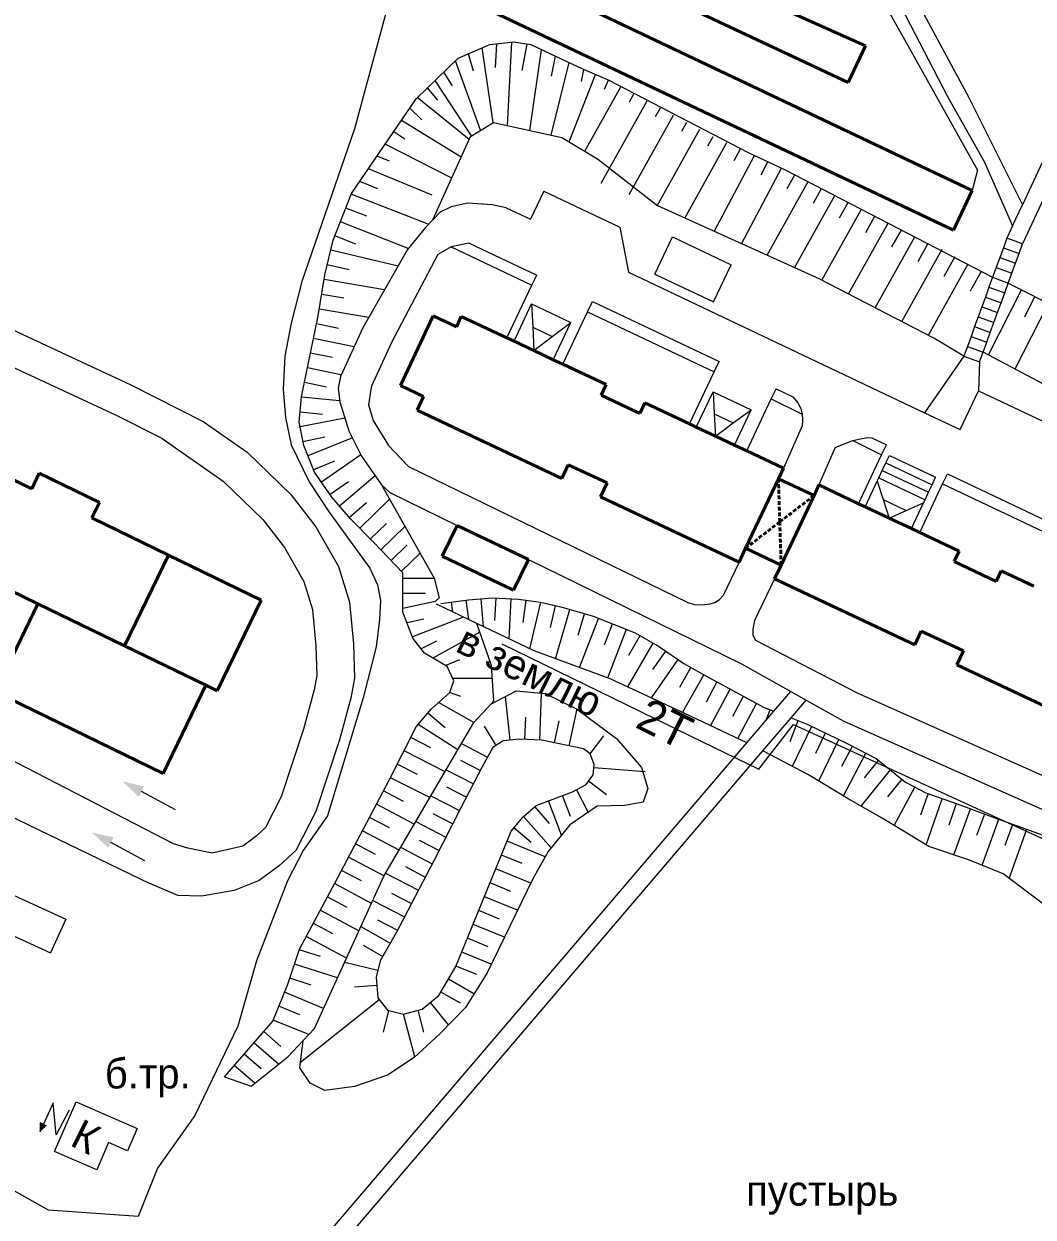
# Model space of a CAD drawing. Extents: x 1000 to 4000, y -5000 to -1000.
# Drawn here: x 2173.8 to 2308.4, y -3171.4 to -3012.1 of the extents above; entities that cross this region are included whole.
import ezdxf
from ezdxf.enums import TextEntityAlignment as Align

# ---------------------------------------------------------------- set-up
doc = ezdxf.new("R2010")
doc.units = 0
doc.header["$MEASUREMENT"] = 0
doc.linetypes.add('DASHED', pattern=[0.75, 0.5, -0.25])
for name, color, linetype in [('11', 7, 'CONTINUOUS'), ('16', 7, 'CONTINUOUS'), ('17', 7, 'CONTINUOUS'), ('18', 7, 'CONTINUOUS'), ('19', 7, 'CONTINUOUS'), ('24', 7, 'CONTINUOUS'), ('25', 7, 'CONTINUOUS'), ('37', 7, 'CONTINUOUS'), ('6', 7, 'CONTINUOUS'), ('7', 7, 'CONTINUOUS')]:
    doc.layers.add(name, color=color, linetype=linetype)
doc.styles.get("Standard").update_dxf_attribs({"font": 'txt', "height": 0.2})

msp = doc.modelspace()

# ---------------------------------------------------------------- linework, layer by layer
at = {"layer": '11', "color": 253, "linetype": 'Continuous', "lineweight": 0}
for p, q in [((2284.42, -3002.05), (2291.48, -3014.65)), ((2222.54, -3009.09), (2217.92, -3026.16)), ((2291.48, -3014.65), (2301, -3031.65)), ((2217.92, -3026.16), (2210.9, -3046.51)), ((2301, -3031.65), (2300.29, -3034.39)), ((2210.9, -3046.51), (2209.48, -3052.08)), ((2209.48, -3052.08), (2208.61, -3056.48)), ((2208.61, -3056.48), (2208.42, -3060.9)), ((2208.42, -3060.9), (2208.73, -3064.68)), ((2208.73, -3064.68), (2209.48, -3068.33)), ((2209.48, -3068.33), (2211.89, -3073.27)), ((2211.89, -3073.27), (2214.55, -3077.29)), ((2214.55, -3077.29), (2217.34, -3081.19)), ((2217.34, -3081.19), (2219.94, -3084.78)), ((2219.94, -3084.78), (2220.99, -3087.01)), ((2220.99, -3087.01), (2221.36, -3089.11)), ((2221.36, -3089.11), (2221.24, -3091.65)), ((2221.24, -3091.65), (2220.81, -3095.27)), ((2220.81, -3095.27), (2219.08, -3102.08)), ((2219.08, -3102.08), (2214.31, -3117.83)), ((2150.97, -3107.64), (2190.61, -3126.88)), ((2193.77, -3121.55), (2166.72, -3107.57)), ((2194.04, -3117.01), (2189.51, -3114.59)), ((2214.31, -3117.83), (2211.09, -3122.47)), ((2189.96, -3123.82), (2185.43, -3121.4)), ((2211.09, -3122.47), (2208.98, -3126.49)), ((2208.98, -3126.49), (2204.84, -3137.18)), ((2204.84, -3137.18), (2202.36, -3145.91)), ((2202.36, -3145.91), (2196.61, -3157.83)), ((2196.61, -3157.83), (2191.65, -3164.83)), ((2191.65, -3164.83), (2189.05, -3171.3)), ((2177.1, -3170.43), (2171.83, -3167.46)), ((2189.05, -3171.3), (2177.1, -3170.43))]:
    msp.add_line(p, q, dxfattribs=at)
for points in [[(2186.98, -3113.24), (2189.14, -3115.28), (2189.87, -3113.9)], [(2182.9, -3120.05), (2185.06, -3122.09), (2185.79, -3120.71)]]:
    msp.add_solid(points, dxfattribs=at)
at = {"layer": '16', "color": 253, "linetype": 'Continuous', "lineweight": 0}
for p, q in [((2177.91, -3162.61), (2180.78, -3156)), ((2180.78, -3156), (2188.94, -3159.55)), ((2177.72, -3156.15), (2175.93, -3160.03)), ((2178.13, -3160.38), (2177.72, -3156.15)), ((2179.88, -3157.09), (2178.13, -3160.38)), ((2188.94, -3159.55), (2187.65, -3162.53)), ((2185.1, -3161.43), (2183.53, -3165.05)), ((2187.65, -3162.53), (2185.1, -3161.43)), ((2183.53, -3165.05), (2177.91, -3162.61))]:
    msp.add_line(p, q, dxfattribs=at)
msp.add_solid([(2175.93, -3160.03), (2176.92, -3159.15), (2175.95, -3158.67)], dxfattribs=at)
at = {"layer": '18', "color": 253, "linetype": 'Continuous', "lineweight": 0}
for p, q in [((2237.56, -3094.88), (2256.06, -3103.91)), ((2256.06, -3103.91), (2262.77, -3107.19)), ((2271.84, -3111.62), (2276.47, -3105.66)), ((2276.47, -3105.66), (2327.93, -3129.21)), ((2262.77, -3107.19), (2271.84, -3111.62))]:
    msp.add_line(p, q, dxfattribs=at)
at = {"layer": '24', "color": 253, "linetype": 'Continuous', "lineweight": 0}
for p, q in [((2321.79, -3004.4), (2306.99, -3036.29)), ((2288.7, -3005.83), (2297.02, -3021.84)), ((2290.86, -3005.27), (2299.85, -3021.98)), ((2323.76, -3005.34), (2307.02, -3041.49)), ((2297.02, -3021.84), (2301.89, -3030.51)), ((2299.85, -3021.98), (2306.99, -3036.29)), ((2301.89, -3030.51), (2305.68, -3039.11)), ((2243.18, -3034.46), (2241.39, -3038.22)), ((2243.18, -3034.46), (2253.29, -3039.27)), ((2230.79, -3036.55), (2229.34, -3037.29)), ((2233.03, -3036.09), (2230.79, -3036.55)), ((2236.26, -3036.3), (2233.03, -3036.09)), ((2238.15, -3036.68), (2236.26, -3036.3)), ((2305.68, -3039.11), (2306.99, -3036.29)), ((2188.13, -3060.37), (2137.41, -3036.76)), ((2229.34, -3037.29), (2227.39, -3039.32)), ((2238.15, -3036.68), (2241.39, -3038.22)), ((2186.17, -3064.41), (2130.39, -3038.45)), ((2227.39, -3039.32), (2224.99, -3042.24)), ((2253.29, -3039.27), (2254.47, -3045.28)), ((2305.68, -3039.11), (2304.93, -3040.73)), ((2257.96, -3045.53), (2260.32, -3040.57)), ((2260.32, -3040.57), (2268.14, -3044.29)), ((2224.99, -3042.24), (2219.02, -3052.72)), ((2229.04, -3042.91), (2222.85, -3054.68)), ((2230.8, -3041.91), (2229.04, -3042.91)), ((2233.22, -3041.39), (2230.8, -3041.91)), ((2230.8, -3041.91), (2241.57, -3047.02)), ((2233.22, -3041.39), (2242.21, -3045.67)), ((2265.78, -3049.25), (2268.14, -3044.29)), ((2241.57, -3047.02), (2242.21, -3045.67)), ((2254.47, -3045.28), (2293.92, -3064.03)), ((2257.96, -3045.53), (2265.78, -3049.25)), ((2238.25, -3054.05), (2241.57, -3047.02)), ((2249.01, -3050.56), (2249.65, -3049.2)), ((2249.65, -3049.2), (2266.53, -3057.22)), ((2245.7, -3057.57), (2249.01, -3050.56)), ((2249.01, -3050.56), (2265.89, -3058.58)), ((2219.02, -3052.72), (2216.04, -3059.21)), ((2222.85, -3054.68), (2220.17, -3060.51)), ((2265.89, -3058.58), (2266.53, -3057.22)), ((2299.18, -3056.49), (2293.92, -3064.03)), ((2301.27, -3057.26), (2301.13, -3061.11)), ((2262.6, -3065.54), (2265.89, -3058.58)), ((2197.86, -3065.29), (2188.13, -3060.37)), ((2216.04, -3059.21), (2215.75, -3060.78)), ((2215.75, -3060.78), (2215.96, -3062.6)), ((2220.09, -3060.93), (2219.77, -3062.97)), ((2220.17, -3060.51), (2220.09, -3060.93)), ((2273.49, -3062.19), (2274.13, -3060.84)), ((2274.13, -3060.84), (2276.37, -3061.9)), ((2276.37, -3061.9), (2277.07, -3062.78)), ((2298.67, -3066.29), (2301.13, -3061.11)), ((2301.13, -3061.11), (2354.63, -3086.3)), ((2215.96, -3062.6), (2217.16, -3066.44)), ((2219.77, -3062.97), (2220.39, -3065.08)), ((2270.22, -3069.13), (2273.49, -3062.19)), ((2273.49, -3062.19), (2277.61, -3064.23)), ((2277.07, -3062.78), (2277.43, -3063.53)), ((2277.43, -3063.53), (2277.61, -3064.23)), ((2192.26, -3067.49), (2186.17, -3064.41)), ((2220.39, -3065.08), (2222.46, -3068.39)), ((2277.61, -3064.23), (2277.66, -3065.02)), ((2277.66, -3065.02), (2277.63, -3065.78)), ((2293.92, -3064.03), (2298.67, -3066.29)), ((2197.86, -3065.29), (2203.6, -3069.28)), ((2217.16, -3066.44), (2218.86, -3069.84)), ((2277.5, -3066.12), (2275.11, -3071.44)), ((2277.63, -3065.78), (2277.5, -3066.12)), ((2192.26, -3067.49), (2200.41, -3073.15)), ((2222.46, -3068.39), (2225.13, -3071.21)), ((2282.04, -3068.67), (2283.2, -3068.18)), ((2283.2, -3068.18), (2284.38, -3067.73)), ((2284.38, -3067.73), (2285.38, -3067.5)), ((2284.38, -3067.73), (2288.22, -3069.67)), ((2285.38, -3067.5), (2286.32, -3067.36)), ((2286.32, -3067.36), (2286.92, -3067.39)), ((2286.92, -3067.39), (2288.86, -3068.31)), ((2288.22, -3069.67), (2288.86, -3068.31)), ((2203.6, -3069.28), (2209.43, -3074.93)), ((2218.86, -3069.84), (2221.51, -3073.68)), ((2282.04, -3068.67), (2279.86, -3073.68)), ((2285.15, -3076.18), (2288.22, -3069.67)), ((2225.13, -3071.21), (2262.38, -3089.36)), ((2200.41, -3073.15), (2205.68, -3078.27)), ((2296.35, -3073.54), (2296.99, -3072.18)), ((2296.99, -3072.18), (2312.17, -3079.4)), ((2221.51, -3073.68), (2222.63, -3074.7)), ((2222.63, -3074.7), (2231.59, -3079.07)), ((2293.3, -3080.02), (2296.35, -3073.54)), ((2296.35, -3073.54), (2311.53, -3080.75)), ((2209.43, -3074.93), (2212.76, -3079.26)), ((2205.68, -3078.27), (2208.57, -3082.03)), ((2212.76, -3079.26), (2215.76, -3084.58)), ((2208.57, -3082.03), (2211.14, -3086.58)), ((2241.1, -3083.63), (2269.53, -3097.55)), ((2269.2, -3083.97), (2267.09, -3088.44)), ((2215.76, -3084.58), (2217.26, -3089.32)), ((2211.14, -3086.58), (2212.32, -3090.31)), ((2273.95, -3086.21), (2271.26, -3091.76)), ((2265.99, -3089.34), (2266.61, -3088.95)), ((2266.61, -3088.95), (2267.09, -3088.44)), ((2212.32, -3090.31), (2212.76, -3095.2)), ((2217.26, -3089.32), (2217.76, -3094.89)), ((2262.38, -3089.36), (2263.22, -3089.61)), ((2263.22, -3089.61), (2263.99, -3089.68)), ((2263.99, -3089.68), (2264.64, -3089.64)), ((2264.64, -3089.64), (2265.34, -3089.56)), ((2265.34, -3089.56), (2265.99, -3089.34)), ((2271.26, -3091.76), (2271.02, -3092.9)), ((2271.02, -3092.9), (2271.06, -3093.71)), ((2271.06, -3093.71), (2271.4, -3094.39)), ((2212.76, -3095.2), (2212.9, -3099.09)), ((2217.76, -3094.89), (2217.92, -3099.46)), ((2271.4, -3094.39), (2284.95, -3101.43)), ((2269.53, -3097.55), (2276.09, -3101.24)), ((2212.9, -3099.09), (2212.54, -3101.01)), ((2217.92, -3099.46), (2217.42, -3102.12)), ((2212.54, -3101.01), (2211.13, -3106.26)), ((2273.84, -3103.87), (2276.09, -3101.24)), ((2276.09, -3101.24), (2278.16, -3102.4)), ((2284.95, -3101.43), (2331.11, -3121.99)), ((2217.42, -3102.12), (2215.92, -3107.7)), ((2276.15, -3104.76), (2278.16, -3102.4)), ((2278.16, -3102.4), (2283.07, -3105.16)), ((2270.24, -3108.1), (2273.84, -3103.87)), ((2272.39, -3109.16), (2276.15, -3104.76)), ((2211.13, -3106.26), (2208.13, -3115.3)), ((2283.07, -3105.16), (2330.18, -3126.13)), ((2209.83, -3178.89), (2270.24, -3108.1)), ((2215.92, -3107.7), (2212.76, -3117.23)), ((2208.19, -3184.4), (2272.39, -3109.16)), ((2208.13, -3115.3), (2206.05, -3119.4)), ((2212.76, -3117.23), (2210.1, -3122.47)), ((2206.05, -3119.4), (2204.76, -3120.59)), ((2154.97, -3120.35), (2179.42, -3131.64)), ((2204.76, -3120.59), (2203.02, -3121.88)), ((2195.69, -3122.13), (2193.77, -3121.55)), ((2198.94, -3122.8), (2195.69, -3122.13)), ((2203.02, -3121.88), (2198.94, -3122.8)), ((2210.1, -3122.47), (2207.93, -3124.47)), ((2152.9, -3124.83), (2177.35, -3136.12)), ((2207.93, -3124.47), (2205.19, -3126.46)), ((2194.36, -3128.46), (2190.61, -3126.88)), ((2205.19, -3126.46), (2201.86, -3127.79)), ((2197.53, -3128.54), (2194.36, -3128.46)), ((2201.86, -3127.79), (2197.53, -3128.54)), ((2179.42, -3131.64), (2177.35, -3136.12))]:
    msp.add_line(p, q, dxfattribs=at)
at = {"layer": '25', "color": 253, "linetype": 'Continuous', "lineweight": 0}
for p, q in [((2304.93, -3040.73), (2304.45, -3042.03)), ((2307.02, -3041.49), (2304.93, -3040.73)), ((2304.45, -3042.03), (2303.97, -3043.34)), ((2304.45, -3042.03), (2306.55, -3042.79)), ((2306.07, -3044.1), (2306.55, -3042.79)), ((2306.55, -3042.79), (2307.02, -3041.49)), ((2303.97, -3043.34), (2303.49, -3044.66)), ((2303.97, -3043.34), (2306.07, -3044.1)), ((2305.59, -3045.42), (2306.07, -3044.1)), ((2303.01, -3045.97), (2302.53, -3047.29)), ((2303.49, -3044.66), (2303.01, -3045.97)), ((2303.01, -3045.97), (2305.11, -3046.74)), ((2303.49, -3044.66), (2305.59, -3045.42)), ((2305.11, -3046.74), (2305.59, -3045.42)), ((2302.53, -3047.29), (2302.05, -3048.6)), ((2302.53, -3047.29), (2304.63, -3048.05)), ((2304.63, -3048.05), (2305.11, -3046.74)), ((2302.05, -3048.6), (2301.57, -3049.92)), ((2302.05, -3048.6), (2304.15, -3049.36)), ((2304.15, -3049.36), (2304.63, -3048.05)), ((2301.57, -3049.92), (2301.09, -3051.23)), ((2301.57, -3049.92), (2303.67, -3050.68)), ((2303.19, -3052), (2303.67, -3050.68)), ((2303.67, -3050.68), (2304.15, -3049.36)), ((2301.09, -3051.23), (2300.62, -3052.55)), ((2301.09, -3051.23), (2303.19, -3052)), ((2302.71, -3053.31), (2303.19, -3052)), ((2300.14, -3053.86), (2299.66, -3055.18)), ((2300.62, -3052.55), (2300.14, -3053.86)), ((2300.14, -3053.86), (2302.23, -3054.63)), ((2300.62, -3052.55), (2302.71, -3053.31)), ((2302.23, -3054.63), (2302.71, -3053.31)), ((2299.66, -3055.18), (2299.18, -3056.49)), ((2299.66, -3055.18), (2301.75, -3055.94)), ((2301.75, -3055.94), (2302.23, -3054.63)), ((2299.18, -3056.49), (2301.27, -3057.26)), ((2301.27, -3057.26), (2301.75, -3055.94))]:
    msp.add_line(p, q, dxfattribs=at)
at = {"layer": '37', "color": 253, "linetype": 'Continuous', "lineweight": 0}
for p, q in [((2231.74, -3016.73), (2235.97, -3014.92)), ((2236.41, -3025.29), (2234.95, -3015.36)), ((2235.97, -3014.92), (2239.15, -3014.54)), ((2236.73, -3017.97), (2236.89, -3014.81)), ((2238.32, -3025.72), (2238.91, -3014.57)), ((2239.15, -3014.54), (2241.41, -3014.92)), ((2240.28, -3018.35), (2240.96, -3014.85)), ((2241.29, -3026.38), (2242.85, -3015.59)), ((2241.41, -3014.92), (2244.81, -3016.51)), ((2226.15, -3022.16), (2231.74, -3016.73)), ((2234.72, -3026.35), (2231.39, -3017.07)), ((2233.8, -3018.48), (2233.14, -3016.13)), ((2244.15, -3027.02), (2246.55, -3017.32)), ((2244.21, -3019.11), (2244.72, -3016.46)), ((2244.81, -3016.51), (2248.22, -3018.09)), ((2230.99, -3020.43), (2229.82, -3018.61)), ((2246.53, -3027.9), (2250.04, -3018.89)), ((2248.19, -3019.84), (2248.48, -3018.22)), ((2248.22, -3018.09), (2251.84, -3019.68)), ((2233.54, -3027.07), (2228.68, -3019.71)), ((2248.62, -3029.14), (2253.43, -3020.53)), ((2251.25, -3020.86), (2251.79, -3019.66)), ((2251.84, -3019.68), (2270.4, -3029.3)), ((2221.84, -3028.47), (2226.15, -3022.16)), ((2233.2, -3027.59), (2226.29, -3021.96)), ((2229.03, -3022.32), (2227.67, -3020.69)), ((2254.58, -3022.57), (2255.19, -3021.48)), ((2226.91, -3024.96), (2225.31, -3023.4)), ((2250.82, -3033.39), (2256.95, -3022.43)), ((2258.07, -3024.52), (2258.71, -3023.37)), ((2232.14, -3029.95), (2224.2, -3025.02)), ((2233.39, -3027.16), (2236.44, -3025.3)), ((2236.44, -3025.3), (2245.57, -3027.33)), ((2254.56, -3034.91), (2260.47, -3024.32)), ((2261.56, -3026.47), (2262.23, -3025.27)), ((2224.64, -3027.53), (2223.16, -3026.54)), ((2258.3, -3036.42), (2263.99, -3026.22)), ((2217.53, -3034.77), (2221.84, -3028.47)), ((2230.89, -3032.72), (2222.02, -3028.21)), ((2228.37, -3038.31), (2233.39, -3027.16)), ((2245.57, -3027.33), (2250.32, -3030.15)), ((2261.95, -3038.07), (2267.58, -3027.99)), ((2265.06, -3028.42), (2265.76, -3027.17)), ((2222.57, -3030.47), (2220.93, -3029.79)), ((2250.32, -3030.15), (2258.38, -3036.45)), ((2265.87, -3039.84), (2271.24, -3029.7)), ((2268.55, -3030.37), (2269.4, -3028.84)), ((2270.4, -3029.3), (2275.35, -3031.61)), ((2228.26, -3035.01), (2219.78, -3031.48)), ((2269.52, -3041.49), (2274.88, -3031.39)), ((2272.14, -3032.28), (2273.06, -3030.54)), ((2275.35, -3031.61), (2303.02, -3045.97)), ((2221.03, -3034.17), (2218.62, -3033.16)), ((2272.94, -3043.03), (2278.42, -3033.2)), ((2275.61, -3034.12), (2276.64, -3032.28)), ((2215.06, -3041.02), (2217.53, -3034.77)), ((2227.74, -3038.89), (2217.49, -3034.86)), ((2279.11, -3036.07), (2280.2, -3034.12)), ((2279.88, -3046.18), (2258.38, -3036.45)), ((2276.59, -3044.69), (2281.97, -3035.05)), ((2282.6, -3038.02), (2283.75, -3035.97)), ((2219.55, -3037.82), (2216.76, -3036.72)), ((2280.24, -3046.36), (2285.52, -3036.89)), ((2286.09, -3039.97), (2287.3, -3037.81)), ((2225.05, -3042.14), (2216.03, -3038.58)), ((2283.8, -3048.19), (2289.07, -3038.73)), ((2289.59, -3041.92), (2290.85, -3039.66)), ((2213.98, -3045.63), (2215.06, -3041.02)), ((2218.08, -3041.54), (2215.29, -3040.44)), ((2287.36, -3050.03), (2292.63, -3040.58)), ((2223.72, -3044.46), (2214.75, -3042.36)), ((2290.91, -3051.86), (2296.29, -3042.22)), ((2293.08, -3043.87), (2294.4, -3041.5)), ((2217.22, -3044.99), (2214.29, -3044.31)), ((2294.47, -3053.69), (2299.78, -3044.17)), ((2296.57, -3045.81), (2298.04, -3043.19)), ((2213.07, -3051.1), (2213.98, -3045.63)), ((2300.07, -3047.76), (2301.53, -3045.14)), ((2221.93, -3047.62), (2213.88, -3046.26)), ((2295.2, -3054.07), (2279.88, -3046.18)), ((2302.48, -3056.33), (2306.89, -3047.64)), ((2305.11, -3046.74), (2324.51, -3056.6)), ((2216.5, -3048.74), (2213.55, -3048.24)), ((2307.31, -3051.22), (2308.67, -3048.55)), ((2219.82, -3051.32), (2213.21, -3050.21)), ((2306.01, -3058.2), (2310.46, -3049.45)), ((2210.85, -3061.92), (2213.07, -3051.1)), ((2215.78, -3052.78), (2212.84, -3052.17)), ((2299.18, -3056.49), (2295.2, -3054.07)), ((2217.86, -3055.24), (2212.44, -3054.13)), ((2214.98, -3056.69), (2212.04, -3056.09)), ((2308.38, -3059.45), (2301.75, -3055.94)), ((2216.08, -3058.96), (2211.64, -3058.05)), ((2214.18, -3060.61), (2211.24, -3060.01)), ((2314.81, -3062.89), (2308.38, -3059.45)), ((2210.52, -3065.29), (2210.85, -3061.92)), ((2215.92, -3062.47), (2210.85, -3061.97)), ((2213.64, -3064.26), (2210.65, -3063.96)), ((2216.63, -3064.75), (2210.65, -3065.94)), ((2211.14, -3068.42), (2210.52, -3065.29)), ((2213.98, -3067.32), (2211.04, -3067.9)), ((2212.59, -3071.99), (2211.14, -3068.42)), ((2217.63, -3067.38), (2211.7, -3069.79)), ((2218.77, -3069.66), (2213.52, -3073.32)), ((2215.23, -3070.51), (2212.45, -3071.64)), ((2214.89, -3075.29), (2212.59, -3071.99)), ((2220.65, -3072.44), (2215.93, -3076.5)), ((2217.12, -3073.24), (2214.66, -3074.96)), ((2221.51, -3073.68), (2228.55, -3086.1)), ((2217.43, -3078.24), (2214.89, -3075.29)), ((2219.51, -3076.06), (2217.24, -3078.02)), ((2222.59, -3075.59), (2218.62, -3079.46)), ((2220.44, -3081.33), (2217.43, -3078.24)), ((2222.17, -3078.8), (2220.02, -3080.89)), ((2224.64, -3079.2), (2221.41, -3082.33)), ((2224.38, -3085.39), (2220.44, -3081.33)), ((2224.96, -3081.67), (2222.8, -3083.76)), ((2226.68, -3082.79), (2224.2, -3085.2)), ((2224.38, -3090.65), (2224.38, -3085.39)), ((2228.6, -3086.17), (2224.38, -3086.17)), ((2228.55, -3086.1), (2229.22, -3088.75)), ((2227.38, -3088.17), (2224.38, -3088.17)), ((2229.22, -3088.75), (2228.66, -3089.21)), ((2229.41, -3089.51), (2233.12, -3089.01)), ((2233.18, -3091.65), (2232.82, -3089.05)), ((2233.12, -3089.01), (2236.31, -3088.74)), ((2235.13, -3092.59), (2234.81, -3088.86)), ((2236.31, -3088.74), (2239.77, -3088.92)), ((2236.65, -3091.76), (2236.81, -3088.76)), ((2238.53, -3094.21), (2238.8, -3088.87)), ((2239.77, -3088.92), (2242.73, -3089.32)), ((2240.39, -3092.03), (2240.79, -3089.06)), ((2228.66, -3089.21), (2224.38, -3090.17)), ((2225.71, -3094.11), (2224.38, -3090.65)), ((2234.23, -3092.16), (2228.86, -3089.59)), ((2231.02, -3090.62), (2230.84, -3089.32)), ((2241.32, -3095.55), (2242.77, -3089.33)), ((2242.73, -3089.32), (2245.6, -3089.99)), ((2244.04, -3092.71), (2244.72, -3089.79)), ((2244.73, -3096.86), (2246.65, -3090.3)), ((2245.6, -3089.99), (2249.73, -3091.2)), ((2227.14, -3091.6), (2224.93, -3092.07)), ((2232.45, -3091.31), (2225.64, -3093.93)), ((2241.86, -3095.8), (2234.23, -3092.16)), ((2236.18, -3097.77), (2234.23, -3092.16)), ((2247.73, -3093.74), (2248.57, -3090.86)), ((2247.92, -3098.03), (2250.47, -3091.49)), ((2249.73, -3091.2), (2255.33, -3093.39)), ((2251.24, -3095.01), (2252.33, -3092.22)), ((2234.63, -3093.3), (2228.36, -3096.77)), ((2251.68, -3099.41), (2254.2, -3092.94)), ((2254.51, -3096.38), (2256.01, -3093.78)), ((2255.33, -3093.39), (2258.61, -3095.27)), ((2227.27, -3096.12), (2225.71, -3094.11)), ((2228.84, -3094.51), (2226.82, -3095.54)), ((2254.38, -3100.63), (2257.74, -3094.77)), ((2258.61, -3095.27), (2261.84, -3097.51)), ((2230.28, -3097.91), (2227.27, -3096.12)), ((2231.91, -3097.01), (2230.08, -3097.79)), ((2252.01, -3099.53), (2241.86, -3095.8)), ((2257.52, -3102.1), (2261.08, -3096.98)), ((2257.72, -3098.3), (2259.43, -3095.84)), ((2231.17, -3099.8), (2230.28, -3097.91)), ((2236.51, -3102.47), (2236.18, -3097.77)), ((2261.29, -3100.65), (2262.77, -3098.04)), ((2261.84, -3097.51), (2265.16, -3099.39)), ((2230.61, -3101.36), (2231.17, -3099.8)), ((2236.3, -3099.51), (2231.03, -3099.51)), ((2261.96, -3104.18), (2252.01, -3099.53)), ((2261.67, -3104.04), (2264.51, -3099.02)), ((2264.84, -3102.63), (2266.26, -3099.99)), ((2265.16, -3099.39), (2272.56, -3103.38)), ((2228.16, -3103.6), (2230.61, -3101.36)), ((2232.08, -3101.91), (2230.6, -3101.38)), ((2236.09, -3102.93), (2239.47, -3101.17)), ((2239.47, -3101.17), (2243.33, -3101.5)), ((2242.82, -3101.45), (2242.6, -3107.72)), ((2243.33, -3101.5), (2247.51, -3103.54)), ((2265.4, -3105.81), (2268.02, -3100.94)), ((2268.36, -3104.53), (2269.78, -3101.88)), ((2233.83, -3105.39), (2229.12, -3102.72)), ((2233.84, -3105.37), (2236.09, -3102.93)), ((2236.09, -3102.93), (2236.51, -3102.47)), ((2238.02, -3101.92), (2238.61, -3107.75)), ((2269.02, -3107.52), (2271.55, -3102.83)), ((2272.56, -3103.38), (2273.84, -3103.87)), ((2226.16, -3105.94), (2228.16, -3103.6)), ((2229.99, -3106.08), (2227.71, -3104.13)), ((2240.71, -3104.65), (2240.6, -3107.65)), ((2247.57, -3103.57), (2246.52, -3108.5)), ((2247.51, -3103.54), (2252.87, -3107.52)), ((2270.24, -3108.1), (2261.96, -3104.18)), ((2272.82, -3105.07), (2273.35, -3103.68)), ((2276.15, -3104.76), (2278.39, -3105.62)), ((2221.83, -3125.86), (2233.84, -3105.37)), ((2222.6, -3112.97), (2226.16, -3105.94)), ((2231.69, -3109.03), (2226.41, -3105.65)), ((2235.2, -3105.88), (2236.78, -3108.44)), ((2245.18, -3105.15), (2244.56, -3108.08)), ((2276.01, -3107.92), (2277.09, -3105.12)), ((2276.33, -3111.22), (2278.93, -3105.88)), ((2278.39, -3105.62), (2283.64, -3108.18)), ((2228.1, -3108.74), (2225.43, -3107.39)), ((2232.2, -3108.16), (2235.64, -3110.02)), ((2237.75, -3107.84), (2236.36, -3108.7)), ((2239.89, -3107.62), (2237.75, -3107.84)), ((2242.9, -3107.73), (2239.89, -3107.62)), ((2248.47, -3108.91), (2242.9, -3107.73)), ((2251.12, -3107.15), (2249.32, -3109.55)), ((2252.87, -3107.52), (2256.2, -3111.39)), ((2279.42, -3109.45), (2280.73, -3106.76)), ((2279.84, -3113.16), (2282.53, -3107.63)), ((2283.64, -3108.18), (2287.49, -3110.18)), ((2229.99, -3111.94), (2224.52, -3109.17)), ((2236.36, -3108.7), (2234.96, -3111.28)), ((2249.33, -3109.56), (2248.47, -3108.91)), ((2249.87, -3110.96), (2249.33, -3109.56)), ((2278.48, -3112.34), (2272.39, -3109.16)), ((2282.93, -3111.19), (2284.32, -3108.53)), ((2283.11, -3115.16), (2286.09, -3109.45)), ((2226.3, -3112.31), (2223.62, -3110.95)), ((2232.04, -3110.4), (2234.7, -3111.78)), ((2234.96, -3111.28), (2232.07, -3116.87)), ((2249.76, -3112.35), (2249.87, -3110.96)), ((2256.69, -3111.97), (2249.83, -3111.44)), ((2256.2, -3111.39), (2257.05, -3114.18)), ((2285.94, -3112.78), (2287.82, -3110.45)), ((2287.49, -3110.18), (2291.4, -3113.32)), ((2215.63, -3126.15), (2222.6, -3112.97)), ((2227.96, -3115.4), (2222.72, -3112.74)), ((2230.14, -3111.68), (2233.78, -3113.56)), ((2248.8, -3113.64), (2249.76, -3112.35)), ((2283.76, -3115.55), (2278.48, -3112.34)), ((2285.49, -3116.54), (2289.38, -3111.7)), ((2289.06, -3115.29), (2290.94, -3112.95)), ((2224.44, -3115.91), (2221.78, -3114.51)), ((2230.2, -3113.96), (2232.86, -3115.34)), ((2242.15, -3116.44), (2246.97, -3114.61)), ((2246.97, -3114.61), (2248.8, -3113.64)), ((2249.1, -3117.36), (2247.5, -3114.33)), ((2251.52, -3115.02), (2249.11, -3113.22)), ((2257.05, -3114.18), (2256.41, -3116.01)), ((2289.9, -3119.12), (2292.64, -3113.99)), ((2291.4, -3113.32), (2294.09, -3114.76)), ((2228.11, -3115.14), (2231.94, -3117.11)), ((2245.52, -3120.4), (2243.79, -3115.82)), ((2246.72, -3117.91), (2245.66, -3115.11)), ((2256.41, -3116.01), (2253.94, -3116.44)), ((2288.29, -3118.15), (2283.76, -3115.55)), ((2293.43, -3117.71), (2294.43, -3114.88)), ((2294.09, -3114.76), (2298.31, -3116.24)), ((2294.16, -3121.69), (2296.31, -3115.54)), ((2297.21, -3119.03), (2298.2, -3116.2)), ((2225.89, -3118.94), (2220.85, -3116.28)), ((2228.36, -3117.52), (2231.03, -3118.89)), ((2232.07, -3116.87), (2228.53, -3123.75)), ((2240.43, -3117.95), (2242.15, -3116.44)), ((2243.94, -3118.86), (2241.96, -3116.6)), ((2250.3, -3116.55), (2246.65, -3119.02)), ((2253.94, -3116.44), (2250.3, -3116.55)), ((2297.83, -3123.03), (2300.08, -3116.89)), ((2298.31, -3116.24), (2302.84, -3117.9)), ((2300.93, -3120.39), (2301.96, -3117.57)), ((2222.57, -3119.45), (2219.91, -3118.05)), ((2226.09, -3118.6), (2230.11, -3120.67)), ((2238.82, -3119.88), (2240.43, -3117.95)), ((2244.13, -3122.11), (2240.46, -3117.92)), ((2246.65, -3119.02), (2243.76, -3122.57)), ((2294.53, -3121.92), (2288.29, -3118.15)), ((2301.61, -3124.43), (2303.84, -3118.26)), ((2302.84, -3117.9), (2315.98, -3122.64)), ((2304.7, -3121.76), (2305.72, -3118.94)), ((2223.86, -3122.39), (2218.98, -3119.81)), ((2231.42, -3137.94), (2238.82, -3119.88)), ((2241.48, -3121.37), (2239.18, -3119.45)), ((2305.23, -3126.18), (2307.6, -3119.61)), ((2220.7, -3122.98), (2218.05, -3121.58)), ((2224.07, -3122.03), (2228.28, -3124.22)), ((2226.53, -3121.07), (2229.2, -3122.45)), ((2243.35, -3123.3), (2238.27, -3121.22)), ((2243.76, -3122.57), (2241.72, -3126.22)), ((2299.95, -3123.75), (2294.53, -3121.92)), ((2221.84, -3125.85), (2217.11, -3123.35)), ((2228.53, -3123.75), (2223.49, -3133.43)), ((2240.29, -3124.2), (2237.52, -3123.07)), ((2304.44, -3125.59), (2299.95, -3123.75)), ((2218.83, -3126.52), (2216.18, -3125.12)), ((2222.05, -3125.49), (2226.43, -3127.77)), ((2224.7, -3124.61), (2227.36, -3126)), ((2241.42, -3126.83), (2236.76, -3124.92)), ((2315.43, -3133.88), (2304.44, -3125.59)), ((2210.56, -3135.61), (2215.63, -3126.15)), ((2212.59, -3146.2), (2221.83, -3125.86)), ((2220.16, -3129.53), (2215.24, -3126.88)), ((2241.72, -3126.22), (2235.61, -3138.76)), ((2238.78, -3127.91), (2236, -3126.77)), ((2216.93, -3130.07), (2214.29, -3128.65)), ((2222.85, -3128.16), (2225.51, -3129.55)), ((2239.67, -3130.43), (2235.24, -3128.62)), ((2218.5, -3133.18), (2213.35, -3130.41)), ((2220.35, -3129.11), (2224.58, -3131.32)), ((2237.26, -3131.61), (2234.48, -3130.47)), ((2221, -3131.71), (2223.66, -3133.09)), ((2215.04, -3133.59), (2212.4, -3132.17)), ((2218.76, -3132.6), (2222.68, -3134.84)), ((2223.49, -3133.43), (2221.34, -3137.19)), ((2237.91, -3134.04), (2233.72, -3132.32)), ((2216.84, -3136.82), (2211.45, -3133.93)), ((2219.09, -3135.09), (2221.69, -3136.58)), ((2235.74, -3135.31), (2232.97, -3134.17)), ((2209.04, -3140.3), (2210.56, -3135.61)), ((2213.38, -3136.62), (2210.53, -3135.7)), ((2236.16, -3137.64), (2232.21, -3136.02)), ((2215.65, -3139.46), (2209.91, -3137.61)), ((2216.61, -3137.34), (2221.03, -3138.44)), ((2221.34, -3137.19), (2220.8, -3139.34)), ((2229.17, -3141.81), (2231.42, -3137.94)), ((2234.23, -3139.01), (2231.45, -3137.87)), ((2212.15, -3140.43), (2209.3, -3139.51)), ((2220.8, -3139.34), (2221.02, -3142.13)), ((2233.84, -3141.58), (2230.45, -3139.61)), ((2235.61, -3138.76), (2232.71, -3143.39)), ((2207.01, -3145.24), (2209.04, -3140.3)), ((2213.8, -3143.52), (2208.6, -3141.38)), ((2217.9, -3140.64), (2220.89, -3140.41)), ((2232.04, -3142.84), (2229.45, -3141.34)), ((2210.61, -3144.37), (2207.84, -3143.23)), ((2210.71, -3150.72), (2221.19, -3142.35)), ((2221.02, -3142.13), (2222.31, -3143.75)), ((2226.92, -3143.64), (2229.17, -3141.81)), ((2230.47, -3145.71), (2228.05, -3142.72)), ((2221.78, -3146.71), (2222.51, -3143.8)), ((2222.31, -3143.75), (2224.45, -3144.28)), ((2224.45, -3144.28), (2226.92, -3143.64)), ((2225.95, -3149.99), (2224.45, -3144.28)), ((2227.15, -3146.68), (2226.39, -3143.78)), ((2232.71, -3143.39), (2229.28, -3146.94)), ((2200.56, -3152.65), (2207.01, -3145.24)), ((2211.81, -3147.02), (2207.08, -3145.08)), ((2211.08, -3147.8), (2212.59, -3146.2)), ((2208.08, -3148.59), (2205.81, -3146.62)), ((2209.02, -3149.99), (2211.08, -3147.8)), ((2210.84, -3149.63), (2211.08, -3147.8)), ((2229.28, -3146.94), (2225.85, -3150.06)), ((2205.45, -3151.61), (2203.19, -3149.64)), ((2207.78, -3150.99), (2204.5, -3148.13)), ((2210.62, -3151.46), (2210.84, -3149.63)), ((2204.6, -3153.52), (2201.88, -3151.14)), ((2204.12, -3153.9), (2209.02, -3149.99)), ((2225.85, -3150.06), (2222.31, -3152.43)), ((2200.56, -3152.65), (2204.12, -3153.9)), ((2212.02, -3153.5), (2210.62, -3151.46)), ((2222.31, -3152.43), (2217.91, -3153.93)), ((2213.95, -3154.47), (2212.02, -3153.5)), ((2217.91, -3153.93), (2213.95, -3154.47))]:
    msp.add_line(p, q, dxfattribs=at)
at = {"layer": '6', "color": 253, "linetype": 'Continuous', "lineweight": 40}
for p, q in [((2241.25, -3000), (2283.77, -3019.95)), ((2286.08, -3015.09), (2252.42, -3000)), ((2300.29, -3034.39), (2234.49, -3003.14)), ((2231.97, -3008.42), (2297.78, -3039.68)), ((2283.77, -3019.95), (2286.08, -3015.09)), ((2297.78, -3039.68), (2300.29, -3034.39)), ((2228.41, -3051.12), (2224.03, -3060.4)), ((2228.41, -3051.12), (2231.5, -3052.58)), ((2232.16, -3051.18), (2231.5, -3052.58)), ((2238.25, -3054.05), (2232.16, -3051.18)), ((2239.2, -3054.5), (2238.25, -3054.05)), ((2241.81, -3055.73), (2239.2, -3054.5)), ((2244.43, -3056.97), (2241.81, -3055.73)), ((2245.7, -3057.57), (2244.43, -3056.97)), ((2251.47, -3060.29), (2245.7, -3057.57)), ((2224.03, -3060.4), (2227.13, -3061.86)), ((2251.47, -3060.29), (2250.81, -3061.69)), ((2227.13, -3061.86), (2226.25, -3063.71)), ((2250.81, -3061.69), (2255.97, -3064.12)), ((2256.63, -3062.72), (2255.97, -3064.12)), ((2262.6, -3065.54), (2256.63, -3062.72)), ((2174.87, -3074.18), (2154.94, -3064.5)), ((2226.25, -3063.71), (2245.55, -3072.81)), ((2263.5, -3065.97), (2262.6, -3065.54)), ((2266.05, -3067.16), (2263.5, -3065.97)), ((2268.59, -3068.37), (2266.05, -3067.16)), ((2270.22, -3069.13), (2268.59, -3068.37)), ((2275.11, -3071.44), (2270.22, -3069.13)), ((2246.43, -3070.97), (2245.55, -3072.81)), ((2246.43, -3070.97), (2251.59, -3073.4)), ((2275.11, -3071.44), (2274.45, -3072.84)), ((2174.87, -3074.18), (2175.87, -3072.12)), ((2175.87, -3072.12), (2183.89, -3076.01)), ((2274.45, -3072.84), (2270.07, -3082.12)), ((2274.45, -3072.84), (2279.2, -3075.09)), ((2251.59, -3073.4), (2250.72, -3075.25)), ((2279.86, -3073.68), (2279.2, -3075.09)), ((2285.15, -3076.18), (2279.86, -3073.68)), ((2182.89, -3078.07), (2183.89, -3076.01)), ((2250.72, -3075.25), (2269.2, -3083.97)), ((2279.2, -3075.09), (2274.82, -3084.36)), ((2286.02, -3076.59), (2285.15, -3076.18)), ((2289.2, -3078.09), (2286.02, -3076.59)), ((2193.1, -3083.03), (2182.89, -3078.07)), ((2231.59, -3079.07), (2229.62, -3083.17)), ((2241.1, -3083.63), (2231.59, -3079.07)), ((2292.18, -3079.5), (2289.2, -3078.09)), ((2293.3, -3080.02), (2292.18, -3079.5)), ((2298.54, -3082.5), (2293.3, -3080.02)), ((2270.07, -3082.12), (2269.2, -3083.97)), ((2270.07, -3082.12), (2274.82, -3084.36)), ((2298.54, -3082.5), (2297.88, -3083.9)), ((2162.77, -3083.26), (2175.68, -3089.52)), ((2187.22, -3095.13), (2193.1, -3083.03)), ((2205.47, -3089.03), (2193.1, -3083.03)), ((2229.62, -3083.17), (2239.13, -3087.73)), ((2239.13, -3087.73), (2241.1, -3083.63)), ((2274.82, -3084.36), (2273.95, -3086.21)), ((2297.88, -3083.9), (2303.5, -3086.55)), ((2304.16, -3085.15), (2303.5, -3086.55)), ((2308.5, -3087.19), (2304.16, -3085.15)), ((2273.95, -3086.21), (2292.63, -3095.03)), ((2199.59, -3101.14), (2205.47, -3089.03)), ((2175.68, -3089.52), (2169.97, -3101.28)), ((2175.68, -3089.52), (2187.22, -3095.13)), ((2293.5, -3093.18), (2292.63, -3095.03)), ((2293.5, -3093.18), (2299.12, -3095.83)), ((2187.22, -3095.13), (2198.09, -3100.41)), ((2299.12, -3095.83), (2298.25, -3097.68)), ((2298.25, -3097.68), (2316.87, -3106.46)), ((2169.97, -3101.28), (2192.39, -3112.16)), ((2198.09, -3100.41), (2192.39, -3112.16)), ((2198.09, -3100.41), (2199.59, -3101.14))]:
    msp.add_line(p, q, dxfattribs=at)
at = {"layer": '6', "color": 253, "linetype": 'DASHED', "lineweight": 40}
for p, q in [((2274.45, -3072.84), (2274.63, -3078.6)), ((2274.63, -3078.6), (2279.2, -3075.09)), ((2270.07, -3082.12), (2274.63, -3078.6)), ((2274.63, -3078.6), (2274.82, -3084.36))]:
    msp.add_line(p, q, dxfattribs=at)
at = {"layer": '7', "color": 253, "linetype": 'Continuous', "lineweight": 0}
for p, q in [((2239.2, -3054.5), (2241.54, -3049.52)), ((2241.54, -3049.52), (2246.78, -3051.99)), ((2241.54, -3049.52), (2241.68, -3052.63)), ((2244.29, -3053.86), (2246.78, -3051.99)), ((2244.43, -3056.97), (2246.78, -3051.99)), ((2241.68, -3052.63), (2244.29, -3053.86)), ((2241.68, -3052.63), (2241.81, -3055.73)), ((2241.81, -3055.73), (2244.29, -3053.86)), ((2241.81, -3055.73), (2241.81, -3055.73)), ((2263.5, -3065.97), (2265.73, -3061.24)), ((2265.73, -3061.24), (2270.82, -3063.64)), ((2265.73, -3061.24), (2265.89, -3064.2)), ((2268.43, -3065.4), (2270.82, -3063.64)), ((2268.59, -3068.37), (2270.82, -3063.64)), ((2265.89, -3064.2), (2268.43, -3065.4)), ((2265.89, -3064.2), (2266.05, -3067.16)), ((2266.05, -3067.16), (2268.43, -3065.4)), ((2288.78, -3070.74), (2289.25, -3069.75)), ((2289.25, -3069.75), (2295.41, -3072.65)), ((2288.31, -3071.74), (2288.78, -3070.74)), ((2288.78, -3070.74), (2294.95, -3073.65)), ((2286.02, -3076.59), (2287.64, -3073.17)), ((2287.64, -3073.17), (2287.84, -3072.73)), ((2287.64, -3073.17), (2288.42, -3075.63)), ((2287.84, -3072.73), (2288.31, -3071.74)), ((2287.84, -3072.73), (2294.01, -3075.64)), ((2288.31, -3071.74), (2294.47, -3074.64)), ((2294.95, -3073.65), (2295.41, -3072.65)), ((2294.01, -3075.64), (2294.47, -3074.64)), ((2294.47, -3074.64), (2294.95, -3073.65)), ((2288.42, -3075.63), (2289.2, -3078.09)), ((2288.42, -3075.63), (2291.5, -3077.08)), ((2291.5, -3077.08), (2293.8, -3076.08)), ((2292.18, -3079.5), (2293.8, -3076.08)), ((2293.8, -3076.08), (2294.01, -3075.64)), ((2289.2, -3078.09), (2291.5, -3077.08))]:
    msp.add_line(p, q, dxfattribs=at)

# ---------------------------------------------------------------- texts
at = {"layer": '17', "color": 253, "linetype": 'Continuous', "lineweight": 0}
for s, p in [('б.тр.', (2190.34, -3152.68)), ('пустырь', (2280.29, -3168.46))]:
    msp.add_text(s, height=4, dxfattribs=at).set_placement(p, align=Align.MIDDLE)
msp.add_text('К', height=4, rotation=333.3421, dxfattribs=at).set_placement((2182.09, -3160.65), align=Align.MIDDLE)
at = {"layer": '19', "color": 253, "linetype": 'Continuous', "lineweight": 0}
for s, height, rotation, p in [('в землю', 4, 333.9341, (2241.29, -3098.55)), ('2Т', 4.5, 333.3582, (2259.33, -3105.48))]:
    msp.add_text(s, height=height, rotation=rotation, dxfattribs=at).set_placement(p, align=Align.MIDDLE)

doc.saveas('drawing.dxf')
